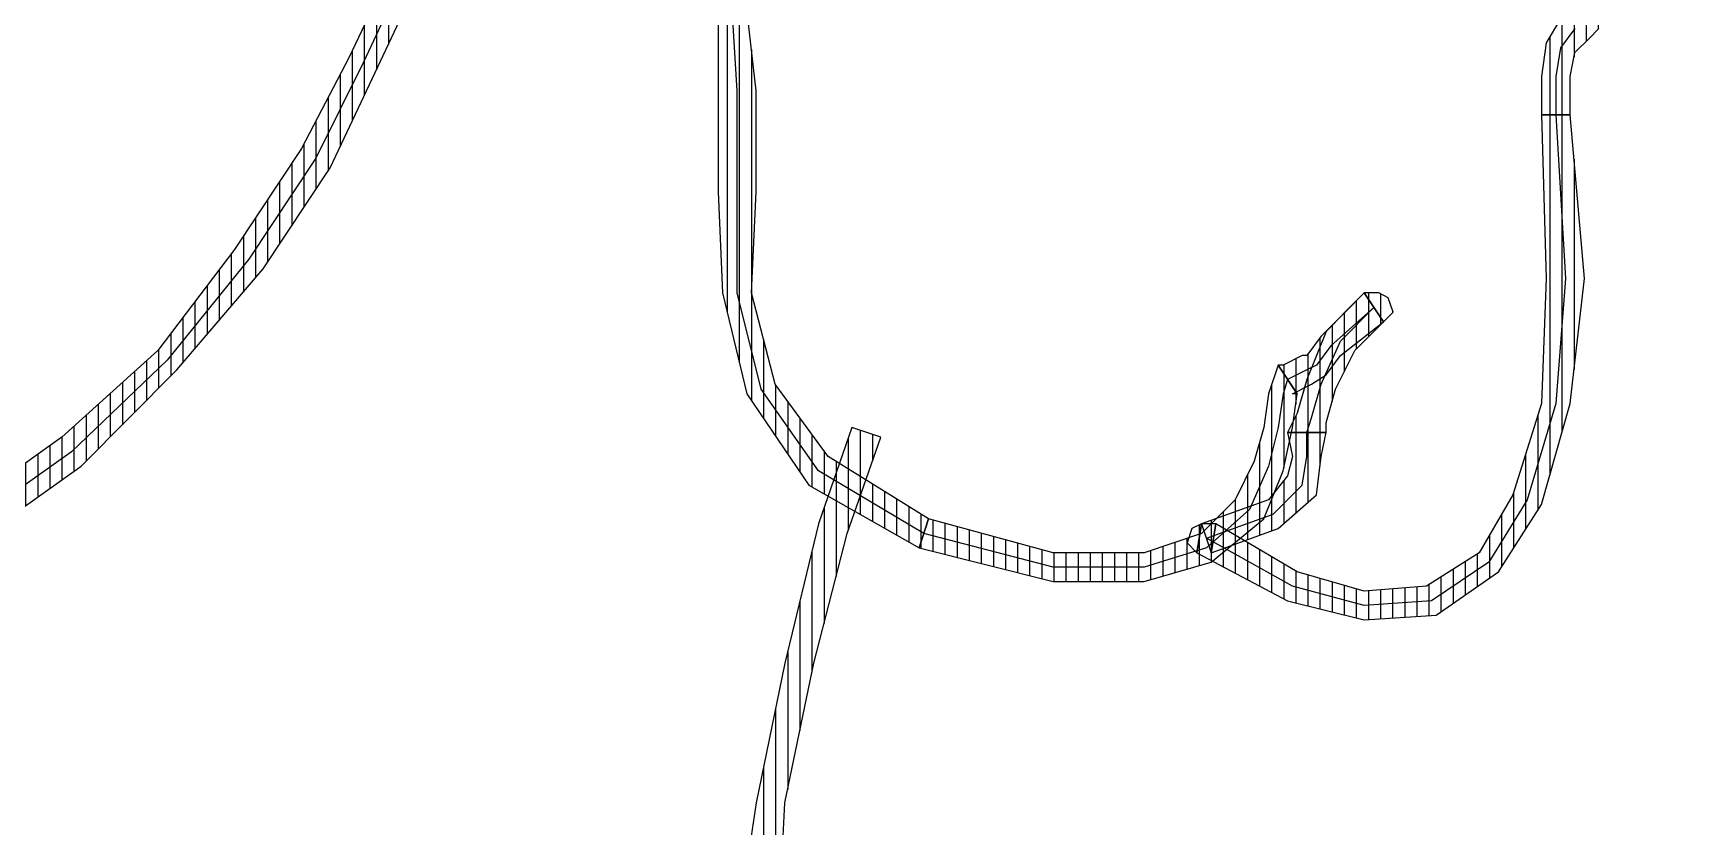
# Model space of a CAD drawing. Header units: millimetres. Extents: x 11489 to 12006, y 36725 to 37730.
# Drawn here: x 11614.6 to 11631.77, y 37422.4 to 37430.6 of the extents above; entities that cross this region are included whole.
import ezdxf

# ---------------------------------------------------------------- set-up
doc = ezdxf.new("R2010")
doc.units = ezdxf.units.MM
doc.layers.add('OC-Mutfak_Ekipman', color=252, linetype='Continuous')
pattern_1 = [(360, (-19413.11011, 29189.02214), (1e-16, 0.125), [25])]

# ---------------------------------------------------------------- blocks, each defined once
blk = doc.blocks.new('A$C0b4f8896')
at = {"ltscale": 30}
h = blk.add_hatch(dxfattribs=at)
h.set_pattern_fill('DC_LINES', color=256, scale=0.1, style=0)
h.set_pattern_definition(pattern_1)
edge = h.paths.add_edge_path(flags=0)
edge.add_line((32.735, 73.569), (32.338, 73.569))
edge.add_line((32.338, 73.569), (32.09, 73.619))
edge.add_line((32.09, 73.619), (31.941, 73.768))
edge.add_line((31.941, 73.768), (31.841, 73.866))
edge.add_line((31.841, 73.866), (31.742, 74.064))
edge.add_line((31.742, 74.064), (31.692, 74.263))
edge.add_line((31.692, 74.263), (31.692, 74.56))
edge.add_line((31.692, 74.56), (31.643, 74.856))
edge.add_line((31.643, 74.856), (31.344, 74.856))
edge.add_line((31.344, 74.856), (31.394, 74.56))
edge.add_line((31.394, 74.56), (31.394, 74.263))
edge.add_line((31.394, 74.263), (31.444, 73.966))
edge.add_line((31.444, 73.966), (31.543, 73.669))
edge.add_line((31.543, 73.669), (31.742, 73.471))
edge.add_line((31.742, 73.471), (31.99, 73.322))
edge.add_line((31.99, 73.322), (32.338, 73.273))
edge.add_line((32.338, 73.273), (32.735, 73.273))
h = blk.add_hatch(dxfattribs=at)
h.set_pattern_fill('DC_LINES', color=256, scale=0.1, style=0)
h.set_pattern_definition(pattern_1)
edge = h.paths.add_edge_path(flags=0)
edge.add_line((36.958, 69.76), (37.256, 69.711))
edge.add_line((37.256, 69.711), (37.752, 70.65))
edge.add_line((37.752, 70.65), (37.951, 71.442))
edge.add_line((37.951, 71.442), (37.901, 72.185))
edge.add_line((37.901, 72.185), (37.454, 72.827))
edge.add_line((37.454, 72.827), (36.759, 73.273))
edge.add_line((36.759, 73.273), (35.716, 73.569))
edge.add_line((35.716, 73.569), (34.424, 73.718))
edge.add_line((34.424, 73.718), (32.735, 73.569))
edge.add_line((32.735, 73.569), (32.735, 73.273))
edge.add_line((32.735, 73.273), (34.424, 73.322))
edge.add_line((34.424, 73.322), (35.716, 73.273))
edge.add_line((35.716, 73.273), (36.66, 72.976))
edge.add_line((36.66, 72.976), (37.256, 72.63))
edge.add_line((37.256, 72.63), (37.603, 72.085))
edge.add_line((37.603, 72.085), (37.653, 71.442))
edge.add_line((37.653, 71.442), (37.454, 70.75))
edge.add_line((37.454, 70.75), (36.958, 69.908))
edge.add_line((36.958, 69.908), (37.256, 69.859))
edge.add_line((37.256, 69.859), (36.958, 69.908))
edge.add_line((36.958, 69.908), (36.958, 69.76))
edge.add_line((36.958, 69.76), (37.007, 69.661))
edge.add_line((37.007, 69.661), (37.156, 69.612))
edge.add_line((37.156, 69.612), (37.256, 69.711))
h = blk.add_hatch(dxfattribs=at)
h.set_pattern_fill('DC_LINES', color=256, scale=0.1, style=0)
h.set_pattern_definition(pattern_1)
edge = h.paths.add_edge_path(flags=0)
edge.add_line((34.871, 71.641), (34.573, 71.442))
edge.add_line((34.573, 71.442), (34.971, 71.047))
edge.add_line((34.971, 71.047), (35.467, 70.849))
edge.add_line((35.467, 70.849), (35.815, 70.75))
edge.add_line((35.815, 70.75), (36.014, 70.65))
edge.add_line((36.014, 70.65), (36.014, 71.047))
edge.add_line((36.014, 71.047), (35.914, 71.047))
edge.add_line((35.914, 71.047), (35.567, 71.146))
edge.add_line((35.567, 71.146), (35.169, 71.344))
edge.add_line((35.169, 71.344), (34.871, 71.641))
edge.add_line((34.871, 71.641), (34.573, 71.442))
edge.add_line((34.573, 71.442), (34.871, 71.641))
edge.add_line((34.871, 71.641), (34.772, 71.739))
edge.add_line((34.772, 71.739), (34.623, 71.689))
edge.add_line((34.623, 71.689), (34.573, 71.591))
edge.add_line((34.573, 71.591), (34.573, 71.442))
h = blk.add_hatch(dxfattribs=at)
h.set_pattern_fill('DC_LINES', color=256, scale=0.1, style=0)
h.set_pattern_definition(pattern_1)
edge = h.paths.add_edge_path(flags=0)
edge.add_line((35.616, 70.75), (35.616, 70.7))
edge.add_line((35.616, 70.7), (35.517, 70.898))
edge.add_line((35.517, 70.898), (35.418, 71.047))
edge.add_line((35.418, 71.047), (35.219, 71.195))
edge.add_line((35.219, 71.195), (34.871, 71.641))
edge.add_line((34.871, 71.641), (34.573, 71.442))
edge.add_line((34.573, 71.442), (35.02, 70.997))
edge.add_line((35.02, 70.997), (35.219, 70.849))
edge.add_line((35.219, 70.849), (35.219, 70.799))
edge.add_line((35.219, 70.799), (35.318, 70.602))
edge.add_line((35.318, 70.602), (35.318, 70.552))
h = blk.add_hatch(dxfattribs=at)
h.set_pattern_fill('DC_LINES', color=256, scale=0.1, style=0)
h.set_pattern_definition(pattern_1)
edge = h.paths.add_edge_path(flags=0)
edge.add_line((36.014, 70.65), (36.262, 70.7))
edge.add_line((36.262, 70.7), (36.461, 70.65))
edge.add_line((36.461, 70.65), (36.709, 70.453))
edge.add_line((36.709, 70.453), (36.958, 69.76))
edge.add_line((36.958, 69.76), (37.256, 69.859))
edge.add_line((37.256, 69.859), (37.007, 70.552))
edge.add_line((37.007, 70.552), (36.66, 70.947))
edge.add_line((36.66, 70.947), (36.262, 70.997))
edge.add_line((36.262, 70.997), (36.014, 71.047))
h = blk.add_hatch(dxfattribs=at)
h.set_pattern_fill('DC_LINES', color=256, scale=0.1, style=0)
h.set_pattern_definition(pattern_1)
edge = h.paths.add_edge_path(flags=0)
edge.add_line((37.206, 66.841), (37.554, 68.227))
edge.add_line((37.554, 68.227), (37.554, 69.166))
edge.add_line((37.554, 69.166), (37.355, 69.859))
edge.add_line((37.355, 69.859), (36.908, 70.403))
edge.add_line((36.908, 70.403), (36.411, 70.602))
edge.add_line((36.411, 70.602), (35.964, 70.7))
edge.add_line((35.964, 70.7), (35.616, 70.75))
edge.add_line((35.616, 70.75), (35.318, 70.552))
edge.add_line((35.318, 70.552), (35.616, 70.453))
edge.add_line((35.616, 70.453), (35.964, 70.403))
edge.add_line((35.964, 70.403), (36.312, 70.305))
edge.add_line((36.312, 70.305), (36.709, 70.106))
edge.add_line((36.709, 70.106), (37.057, 69.76))
edge.add_line((37.057, 69.76), (37.256, 69.166))
edge.add_line((37.256, 69.166), (37.256, 68.227))
edge.add_line((37.256, 68.227), (36.908, 66.94))
h = blk.add_hatch(dxfattribs=at)
h.set_pattern_fill('DC_LINES', color=256, scale=0.1, style=0)
h.set_pattern_definition(pattern_1)
edge = h.paths.add_edge_path(flags=0)
edge.add_line((30.649, 63.773), (30.798, 63.922))
edge.add_line((30.798, 63.922), (31.096, 64.516))
edge.add_line((31.096, 64.516), (31.643, 64.764))
edge.add_line((31.643, 64.764), (32.487, 64.764))
edge.add_line((32.487, 64.764), (33.53, 64.764))
edge.add_line((33.53, 64.764), (34.573, 64.812))
edge.add_line((34.573, 64.812), (35.616, 65.061))
edge.add_line((35.616, 65.061), (36.56, 65.703))
edge.add_line((36.56, 65.703), (37.206, 66.841))
edge.add_line((37.206, 66.841), (36.908, 66.94))
edge.add_line((36.908, 66.94), (36.262, 65.901))
edge.add_line((36.262, 65.901), (35.517, 65.356))
edge.add_line((35.517, 65.356), (34.573, 65.109))
edge.add_line((34.573, 65.109), (33.53, 65.159))
edge.add_line((33.53, 65.159), (32.487, 65.159))
edge.add_line((32.487, 65.159), (31.643, 65.061))
edge.add_line((31.643, 65.061), (30.897, 64.714))
edge.add_line((30.897, 64.714), (30.5, 63.922))
edge.add_line((30.5, 63.922), (30.649, 64.07))
edge.add_line((30.649, 64.07), (30.5, 63.922))
edge.add_line((30.5, 63.922), (30.55, 63.823))
edge.add_line((30.55, 63.823), (30.649, 63.773))
edge.add_line((30.649, 63.773), (30.748, 63.823))
edge.add_line((30.748, 63.823), (30.798, 63.922))
h = blk.add_hatch(dxfattribs=at)
h.set_pattern_fill('DC_LINES', color=256, scale=0.1, style=0)
h.set_pattern_definition(pattern_1)
edge = h.paths.add_edge_path(flags=0)
edge.add_line((35.964, 66.148), (36.958, 65.802))
edge.add_line((36.958, 65.802), (38.398, 65.456))
edge.add_line((38.398, 65.456), (39.839, 65.159))
edge.add_line((39.839, 65.159), (40.832, 65.011))
edge.add_line((40.832, 65.011), (40.832, 65.406))
edge.add_line((40.832, 65.406), (39.839, 65.456))
edge.add_line((39.839, 65.456), (38.398, 65.753))
edge.add_line((38.398, 65.753), (37.057, 66.099))
edge.add_line((37.057, 66.099), (36.063, 66.445))
h = blk.add_hatch(dxfattribs=at)
h.set_pattern_fill('DC_LINES', color=256, scale=0.1, style=0)
h.set_pattern_definition(pattern_1)
edge = h.paths.add_edge_path(flags=0)
edge.add_line((40.832, 65.406), (39.839, 65.456))
edge.add_line((39.839, 65.456), (38.398, 65.753))
edge.add_line((38.398, 65.753), (37.057, 66.099))
edge.add_line((37.057, 66.099), (36.063, 66.445))
edge.add_line((36.063, 66.445), (35.964, 66.148))
edge.add_line((35.964, 66.148), (36.958, 65.802))
edge.add_line((36.958, 65.802), (38.398, 65.456))
edge.add_line((38.398, 65.456), (39.839, 65.159))
edge.add_line((39.839, 65.159), (40.832, 65.011))
h = blk.add_hatch(dxfattribs=at)
h.set_pattern_fill('DC_LINES', color=256, scale=0.1, style=0)
h.set_pattern_definition(pattern_1)
edge = h.paths.add_edge_path(flags=0)
edge.add_line((38.15, 54.274), (38.15, 54.176))
edge.add_line((38.15, 54.176), (37.802, 55.66))
edge.add_line((37.802, 55.66), (37.206, 56.995))
edge.add_line((37.206, 56.995), (36.362, 58.183))
edge.add_line((36.362, 58.183), (35.368, 59.173))
edge.add_line((35.368, 59.173), (34.325, 60.063))
edge.add_line((34.325, 60.063), (33.282, 60.756))
edge.add_line((33.282, 60.756), (32.239, 61.25))
edge.add_line((32.239, 61.25), (31.394, 61.646))
edge.add_line((31.394, 61.646), (31.295, 61.35))
edge.add_line((31.295, 61.35), (32.139, 60.953))
edge.add_line((32.139, 60.953), (33.083, 60.459))
edge.add_line((33.083, 60.459), (34.126, 59.767))
edge.add_line((34.126, 59.767), (35.169, 58.975))
edge.add_line((35.169, 58.975), (36.063, 57.985))
edge.add_line((36.063, 57.985), (36.908, 56.798))
edge.add_line((36.908, 56.798), (37.504, 55.561))
edge.add_line((37.504, 55.561), (37.852, 54.176))
edge.add_line((37.852, 54.176), (37.852, 54.076))
edge.add_line((37.852, 54.076), (37.852, 54.176))
edge.add_line((37.852, 54.176), (37.901, 54.076))
edge.add_line((37.901, 54.076), (38.001, 54.027))
edge.add_line((38.001, 54.027), (38.1, 54.076))
edge.add_line((38.1, 54.076), (38.15, 54.176))
for p, q in [((31.941, 73.768), (31.841, 73.866)), ((32.09, 73.619), (31.941, 73.768)), ((34.424, 73.718), (32.735, 73.569)), ((35.716, 73.569), (34.424, 73.718)), ((31.841, 73.619), (32.04, 73.471)), ((32.338, 73.569), (32.09, 73.619)), ((32.735, 73.569), (32.338, 73.569)), ((32.735, 73.569), (32.735, 73.569)), ((32.735, 73.273), (32.735, 73.569)), ((32.735, 73.569), (32.735, 73.569)), ((32.735, 73.569), (32.735, 73.273)), ((32.735, 73.421), (34.424, 73.521)), ((34.424, 73.521), (35.716, 73.421)), ((36.759, 73.273), (35.716, 73.569)), ((31.742, 73.471), (31.99, 73.322)), ((31.99, 73.322), (32.338, 73.273)), ((32.04, 73.471), (32.338, 73.421)), ((32.338, 73.421), (32.735, 73.421)), ((32.735, 73.273), (34.424, 73.322)), ((34.424, 73.322), (35.716, 73.273)), ((35.716, 73.421), (36.709, 73.124)), ((32.338, 73.273), (32.735, 73.273)), ((32.735, 73.273), (32.735, 73.273)), ((35.716, 73.273), (36.66, 72.976)), ((37.454, 72.827), (36.759, 73.273)), ((36.66, 72.976), (37.256, 72.63)), ((36.709, 73.124), (37.355, 72.729)), ((37.901, 72.185), (37.454, 72.827)), ((37.256, 72.63), (37.603, 72.085)), ((37.355, 72.729), (37.752, 72.135)), ((37.752, 72.135), (37.802, 71.442)), ((37.951, 71.442), (37.901, 72.185)), ((37.603, 72.085), (37.653, 71.442)), ((34.623, 71.689), (34.573, 71.591)), ((34.871, 71.641), (34.573, 71.442)), ((34.871, 71.641), (34.573, 71.442)), ((34.871, 71.641), (34.573, 71.442)), ((34.573, 71.442), (34.871, 71.641)), ((34.573, 71.442), (34.871, 71.641)), ((34.772, 71.739), (34.623, 71.689)), ((34.871, 71.641), (34.772, 71.739)), ((35.219, 71.195), (34.871, 71.641)), ((35.169, 71.344), (34.871, 71.641)), ((34.871, 71.641), (34.871, 71.641)), ((34.573, 71.591), (34.573, 71.442)), ((34.573, 71.442), (35.02, 70.997)), ((34.573, 71.442), (34.971, 71.047)), ((35.07, 71.195), (34.722, 71.541)), ((34.722, 71.541), (35.12, 71.096)), ((37.653, 71.442), (37.454, 70.75)), ((37.802, 71.442), (37.603, 70.7)), ((37.752, 70.65), (37.951, 71.442)), ((35.567, 71.146), (35.169, 71.344)), ((35.517, 70.997), (35.07, 71.195)), ((35.12, 71.096), (35.318, 70.947)), ((35.418, 71.047), (35.219, 71.195)), ((35.914, 71.047), (35.567, 71.146)), ((34.971, 71.047), (35.467, 70.849)), ((35.02, 70.997), (35.219, 70.849)), ((35.318, 70.947), (35.368, 70.849)), ((35.517, 70.898), (35.418, 71.047)), ((35.865, 70.898), (35.517, 70.997)), ((36.014, 71.047), (35.914, 71.047)), ((36.014, 70.65), (36.014, 71.047)), ((36.262, 70.997), (36.014, 71.047)), ((36.014, 71.047), (36.014, 71.047)), ((36.014, 71.047), (36.014, 70.65)), ((36.66, 70.947), (36.262, 70.997)), ((37.007, 70.552), (36.66, 70.947)), ((35.219, 70.849), (35.219, 70.799)), ((35.219, 70.799), (35.318, 70.602)), ((35.318, 70.552), (35.616, 70.75)), ((35.616, 70.75), (35.318, 70.552)), ((35.368, 70.849), (35.467, 70.65)), ((35.467, 70.849), (35.815, 70.75)), ((35.616, 70.7), (35.517, 70.898)), ((35.616, 70.75), (35.616, 70.7)), ((35.616, 70.75), (35.616, 70.75)), ((35.964, 70.7), (35.616, 70.75)), ((35.616, 70.75), (35.616, 70.75)), ((35.815, 70.75), (36.014, 70.65)), ((36.014, 70.849), (35.865, 70.898)), ((36.262, 70.849), (36.014, 70.849)), ((36.56, 70.799), (36.262, 70.849)), ((36.858, 70.502), (36.56, 70.799)), ((37.454, 70.75), (36.958, 69.908)), ((35.318, 70.602), (35.318, 70.552)), ((35.467, 70.65), (35.616, 70.602)), ((35.616, 70.602), (35.964, 70.552)), ((36.411, 70.602), (35.964, 70.7)), ((36.014, 70.65), (36.262, 70.7)), ((36.014, 70.65), (36.014, 70.65)), ((36.014, 70.65), (36.014, 70.65)), ((36.262, 70.7), (36.461, 70.65)), ((36.908, 70.403), (36.411, 70.602)), ((36.461, 70.65), (36.709, 70.453)), ((37.603, 70.7), (37.107, 69.81)), ((37.256, 69.711), (37.752, 70.65)), ((35.318, 70.552), (35.616, 70.453)), ((35.616, 70.453), (35.964, 70.403)), ((35.964, 70.552), (36.362, 70.453)), ((35.964, 70.403), (36.312, 70.305)), ((36.362, 70.453), (36.809, 70.255)), ((36.709, 70.453), (36.958, 69.76)), ((37.107, 69.81), (36.858, 70.502)), ((37.355, 69.859), (36.908, 70.403)), ((37.256, 69.859), (37.007, 70.552)), ((36.312, 70.305), (36.709, 70.106)), ((36.809, 70.255), (37.206, 69.81)), ((36.709, 70.106), (37.057, 69.76)), ((36.958, 69.908), (37.256, 69.859)), ((37.256, 69.859), (36.958, 69.908)), ((36.958, 69.908), (36.958, 69.76)), ((36.958, 69.76), (37.256, 69.859)), ((36.958, 69.76), (37.256, 69.711)), ((36.958, 69.76), (37.007, 69.661)), ((37.256, 69.711), (36.958, 69.76)), ((36.958, 69.76), (36.958, 69.76)), ((37.057, 69.76), (37.256, 69.166)), ((37.156, 69.612), (37.256, 69.711)), ((37.206, 69.81), (37.405, 69.166)), ((37.554, 69.166), (37.355, 69.859)), ((37.007, 69.661), (37.156, 69.612)), ((37.256, 69.166), (37.256, 68.227)), ((37.405, 69.166), (37.405, 68.227)), ((37.554, 68.227), (37.554, 69.166)), ((37.256, 68.227), (36.908, 66.94)), ((37.405, 68.227), (37.057, 66.891)), ((37.206, 66.841), (37.554, 68.227)), ((36.908, 66.94), (36.262, 65.901)), ((37.057, 66.891), (36.411, 65.802)), ((36.56, 65.703), (37.206, 66.841)), ((36.908, 66.94), (36.908, 66.94)), ((36.908, 66.94), (37.206, 66.841)), ((37.206, 66.841), (36.908, 66.94)), ((37.206, 66.841), (37.206, 66.841)), ((37.206, 66.841), (37.206, 66.841)), ((36.063, 66.445), (35.964, 66.148)), ((36.063, 66.445), (35.964, 66.148)), ((37.057, 66.099), (36.063, 66.445)), ((36.063, 66.445), (36.063, 66.445)), ((37.057, 66.099), (36.063, 66.445)), ((35.964, 66.148), (35.964, 66.148)), ((35.964, 66.148), (36.958, 65.802)), ((35.964, 66.148), (35.964, 66.148)), ((35.964, 66.148), (36.958, 65.802)), ((38.398, 65.753), (37.057, 66.099)), ((38.398, 65.753), (37.057, 66.099)), ((36.262, 65.901), (35.517, 65.356)), ((36.411, 65.802), (35.567, 65.209)), ((36.958, 65.802), (38.398, 65.456)), ((36.958, 65.802), (38.398, 65.456)), ((35.616, 65.061), (36.56, 65.703)), ((39.839, 65.456), (38.398, 65.753)), ((39.839, 65.456), (38.398, 65.753)), ((38.398, 65.456), (39.839, 65.159)), ((38.398, 65.456), (39.839, 65.159)), ((40.832, 65.406), (39.839, 65.456)), ((40.832, 65.406), (39.839, 65.456)), ((35.517, 65.356), (34.573, 65.109)), ((32.487, 65.159), (31.643, 65.061)), ((33.53, 65.159), (32.487, 65.159)), ((34.573, 65.109), (33.53, 65.159)), ((35.567, 65.209), (34.573, 64.961)), ((39.839, 65.159), (40.832, 65.011)), ((39.839, 65.159), (40.832, 65.011)), ((32.487, 64.961), (31.643, 64.911)), ((33.53, 64.961), (32.487, 64.961)), ((34.573, 64.961), (33.53, 64.961)), ((34.573, 64.812), (35.616, 65.061)), ((31.643, 64.764), (32.487, 64.764)), ((32.487, 64.764), (33.53, 64.764)), ((33.53, 64.764), (34.573, 64.812)), ((32.239, 61.25), (31.394, 61.646)), ((31.344, 61.498), (32.189, 61.102)), ((31.295, 61.35), (32.139, 60.953)), ((33.282, 60.756), (32.239, 61.25)), ((32.139, 60.953), (33.083, 60.459)), ((32.189, 61.102), (33.182, 60.607)), ((33.182, 60.607), (34.226, 59.915)), ((34.325, 60.063), (33.282, 60.756)), ((33.083, 60.459), (34.126, 59.767)), ((35.368, 59.173), (34.325, 60.063)), ((34.126, 59.767), (35.169, 58.975)), ((34.226, 59.915), (35.269, 59.073)), ((35.269, 59.073), (36.213, 58.084)), ((36.362, 58.183), (35.368, 59.173)), ((35.169, 58.975), (36.063, 57.985)), ((36.213, 58.084), (37.057, 56.896)), ((37.206, 56.995), (36.362, 58.183)), ((36.063, 57.985), (36.908, 56.798))]:
    blk.add_line(p, q, dxfattribs=at)

msp = doc.modelspace()

# ---------------------------------------------------------------- block references
at = {"layer": 'OC-Mutfak_Ekipman', "linetype": 'Continuous', "rotation": 270}
msp.add_blockref('A$C0b4f8896', (11556.913, 37462.489), dxfattribs=at)

doc.saveas('drawing.dxf')
